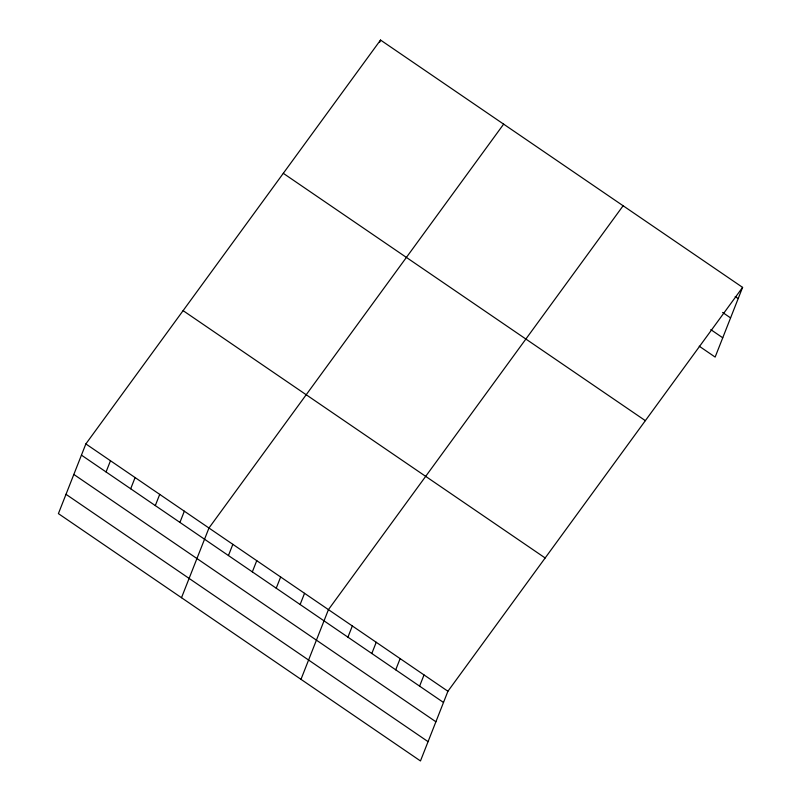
<?xml version="1.0" encoding="UTF-8"?>
<svg xmlns="http://www.w3.org/2000/svg" width="801" height="801" viewBox="0 0 801 801"><rect width="100%" height="100%" fill="white"/><g stroke="black" fill="none" stroke-linecap="round" stroke-linejoin="round"><path stroke-width="1.2" d="M85.857 443.924L58.403 513.621L420.465 760.95L447.919 691.253L742.597 287.379L380.535 40.05L85.857 443.924L447.919 691.253M106.062 471.959L110.478 460.745M130.683 488.78L135.099 477.556M155.304 505.591L159.719 494.377M179.925 522.412L184.34 511.198M379.654 42.293L380.535 40.05M181.507 597.706L208.961 528.019L503.639 124.145M228.435 555.554L232.851 544.34M252.335 571.884L256.751 560.66M276.225 588.204L280.65 576.99M300.125 604.525L304.54 593.311M300.986 679.328L328.44 609.631L623.118 205.767M347.914 637.175L352.34 625.961M371.814 653.496L376.23 642.282M395.714 669.826L400.13 658.612M419.604 686.147L424.019 674.933M742.597 287.379L715.143 357.076L699.213 346.192M735.188 296.56L738.182 298.603M722.612 312.45L730.572 317.897M710.797 329.622L722.742 337.782M283.294 173.326L645.356 420.655M183.099 310.648L545.161 557.977M81.442 455.138L443.504 702.467M73.832 474.442L435.904 721.771M66.002 494.317L428.064 741.656"/></g></svg>
